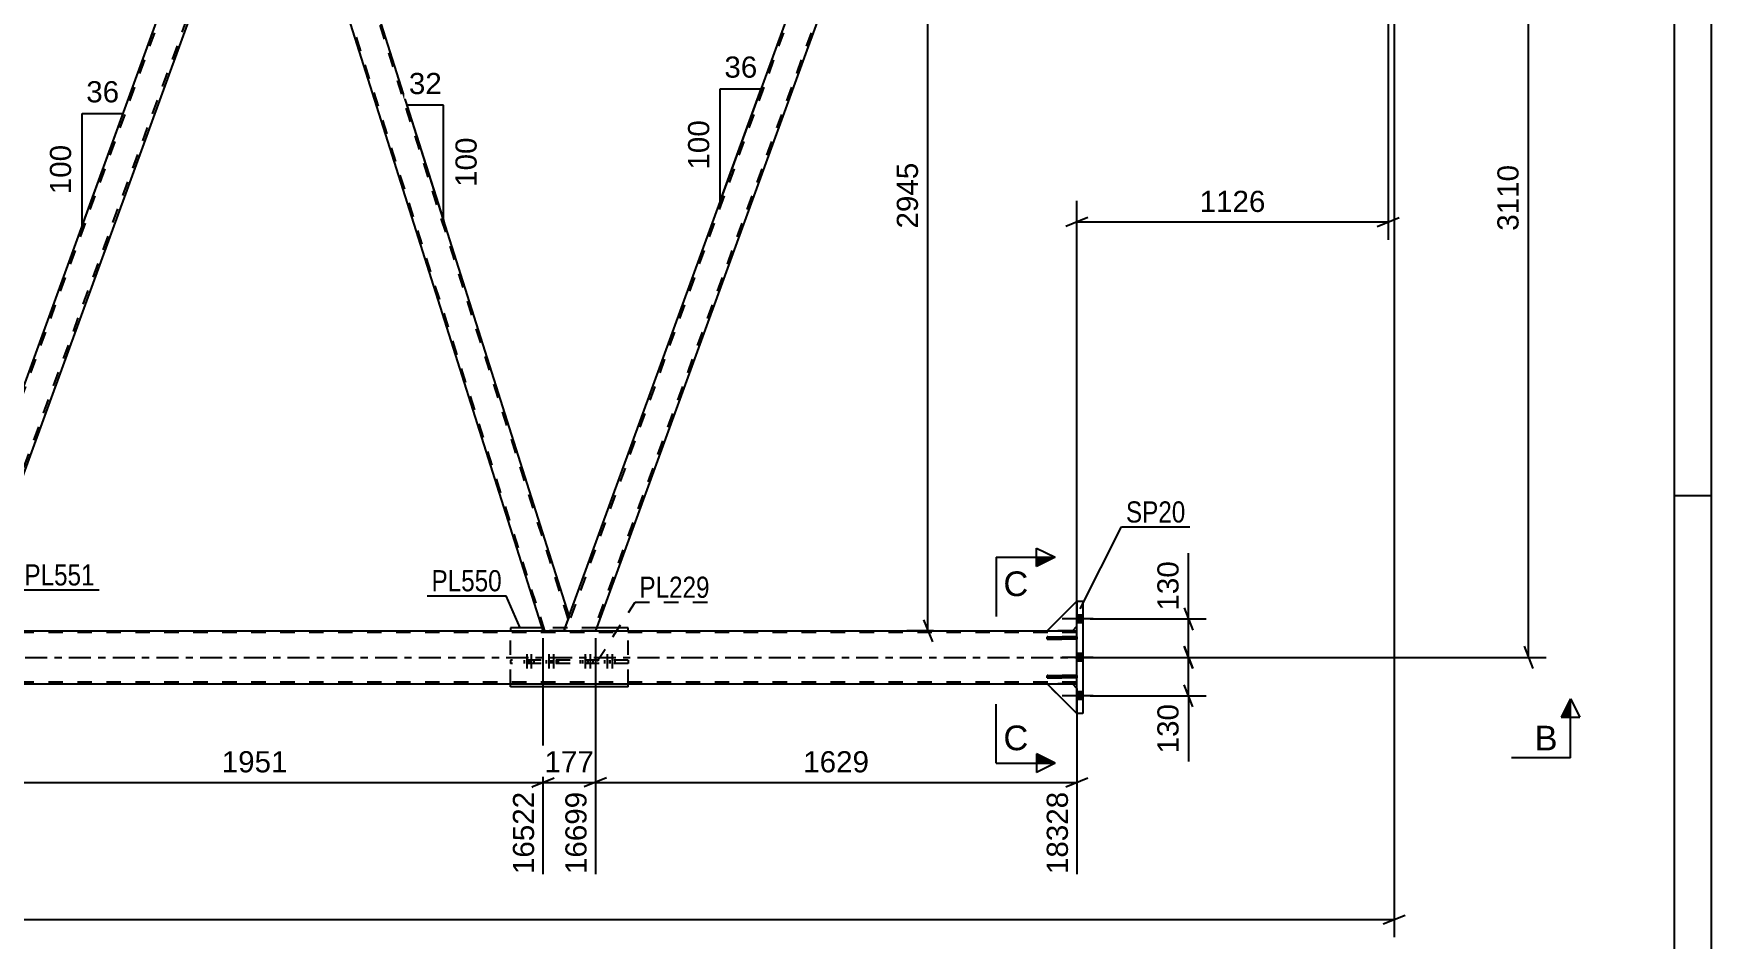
# Model space of a CAD drawing. Header units: millimetres. Extents: x -135 to 706, y -401 to 193.
# Drawn here: x 478.5 to 705.6, y -162.6 to -39.9 of the extents above; entities that cross this region are included whole.
import ezdxf

# ---------------------------------------------------------------- set-up
doc = ezdxf.new("R2010")
doc.units = ezdxf.units.MM
doc.linetypes.add('DXK_LINE_DOT2', pattern=[3.9198, 1.9599, -1.9599])
doc.linetypes.add('DXK_LINE_DOT3', pattern=[5.9187, 2.979, -0.9799, 0.9799, -0.9799])
doc.styles.add('Arial', font='arial.ttf', dxfattribs={"height": 0.2})
doc.styles.add('Arial Narrow', font='ARIALN.TTF', dxfattribs={"height": 0.2})

# ---------------------------------------------------------------- blocks, each defined once
blk = doc.blocks.new('Unknown-717262918-1115')
at = {"color": 5, "linetype": 'Continuous'}
for p, q in [((705.55, -400.51), (705.55, 193.49)), ((700.55, -395.51), (700.55, 188.49)), ((705.55, -102.51), (700.55, -102.51))]:
    blk.add_line(p, q, dxfattribs=at)
blk = doc.blocks.new('Bolt-717262918-3136 - 3120')
at = {"color": 1, "linetype": 'DXK_LINE_DOT2'}
for p, q in [((544.87, -124.76), (544.87, -125.24)), ((545.23, -123.96), (545.23, -126.96)), ((545.47, -124.76), (545.47, -125.24)), ((545.59, -124.76), (545.59, -125.24)), ((545.83, -123.96), (545.83, -126.96)), ((546.19, -124.76), (546.19, -125.24)), ((547.88, -124.76), (547.88, -125.24)), ((548.24, -123.96), (548.24, -126.96)), ((548.48, -124.76), (548.48, -125.24)), ((548.6, -124.76), (548.6, -125.24)), ((548.84, -123.96), (548.84, -126.96)), ((549.2, -124.76), (549.2, -125.24))]:
    blk.add_line(p, q, dxfattribs=at)
blk = doc.blocks.new('Part-717262918-3404 - 3120')
at = {"color": 2, "linetype": 'Continuous'}
for p, q in [((619.67, -131.99), (615.67, -127.99)), ((619.67, -128.59), (619.07, -127.99))]:
    blk.add_line(p, q, dxfattribs=at)
at = {"color": 7, "linetype": 'DXK_LINE_DOT2'}
for p, q in [((619.07, -127.99), (615.67, -127.99)), ((619.67, -131.99), (619.67, -128.59))]:
    blk.add_line(p, q, dxfattribs=at)
blk = doc.blocks.new('Part-717262918-3308 - 3120')
at = {"color": 7, "linetype": 'DXK_LINE_DOT2'}
for p, q in [((508.26, -3), (465.39, -120.79)), ((469.14, -120.79), (512.01, -3)), ((508.01, -3), (512.26, -3)), ((512.26, -3), (511.1, -6.21)), ((465.86, -118.8), (465.13, -120.79)), ((469.39, -120.79), (465.13, -120.79))]:
    blk.add_line(p, q, dxfattribs=at)
at = {"color": 2, "linetype": 'Continuous'}
for p, q in [((465.86, -118.8), (508.01, -3)), ((511.1, -6.21), (469.39, -120.79))]:
    blk.add_line(p, q, dxfattribs=at)
blk = doc.blocks.new('Part-717262918-3313 - 3120')
at = {"color": 7, "linetype": 'DXK_LINE_DOT2'}
for p, q in [((593.4, -3), (550.52, -120.79)), ((597.14, -3), (554.27, -120.79)), ((593.14, -3), (597.4, -3)), ((550.99, -118.79), (550.27, -120.79)), ((554.53, -120.79), (550.27, -120.79))]:
    blk.add_line(p, q, dxfattribs=at)
at = {"color": 2, "linetype": 'Continuous'}
for p, q in [((550.99, -118.79), (593.14, -3)), ((597.4, -3), (554.53, -120.79))]:
    blk.add_line(p, q, dxfattribs=at)
blk = doc.blocks.new('Part-717262918-3328 - 3120')
at = {"color": 2, "linetype": 'Continuous'}
for p, q in [((512.26, -3), (511.1, -6.21)), ((550.99, -118.79), (514.28, -3)), ((511.1, -6.21), (547.43, -120.79)), ((550.73, -119.53), (550.27, -120.79)), ((550.99, -118.79), (550.73, -119.53))]:
    blk.add_line(p, q, dxfattribs=at)
at = {"color": 7, "linetype": 'DXK_LINE_DOT2'}
for p, q in [((514.28, -3), (512.26, -3)), ((550.86, -119.16), (514.02, -3)), ((547.68, -120.79), (511.23, -5.84)), ((550.97, -118.85), (550.73, -119.53)), ((550.27, -120.79), (547.43, -120.79))]:
    blk.add_line(p, q, dxfattribs=at)
blk = doc.blocks.new('Part-717262918-3406 - 3120')
at = {"color": 2, "linetype": 'Continuous'}
for p, q in [((619.67, -116.79), (615.67, -120.79)), ((619.67, -120.19), (619.07, -120.79))]:
    blk.add_line(p, q, dxfattribs=at)
at = {"color": 7, "linetype": 'DXK_LINE_DOT2'}
for p, q in [((619.67, -116.79), (619.67, -120.19)), ((619.07, -120.79), (615.67, -120.79))]:
    blk.add_line(p, q, dxfattribs=at)
blk = doc.blocks.new('Part-717262918-3407 - 3120')
at = {"color": 7, "linetype": 'DXK_LINE_DOT2'}
for p, q in [((619.67, -126.83), (615.67, -126.83)), ((615.67, -126.83), (615.67, -127.15)), ((619.07, -127.15), (619.07, -126.83)), ((619.67, -127.15), (619.67, -126.83)), ((615.67, -127.15), (619.67, -127.15))]:
    blk.add_line(p, q, dxfattribs=at)
blk = doc.blocks.new('Part-717262918-3408 - 3120')
at = {"color": 7, "linetype": 'DXK_LINE_DOT2'}
for p, q in [((619.67, -121.63), (615.67, -121.63)), ((615.67, -121.63), (615.67, -121.95)), ((615.67, -121.95), (619.67, -121.95)), ((619.07, -121.95), (619.07, -121.63)), ((619.67, -121.95), (619.67, -121.63))]:
    blk.add_line(p, q, dxfattribs=at)
blk = doc.blocks.new('Part-717262918-3410 - 3120')
at = {"color": 7, "linetype": 'DXK_LINE_DOT2'}
for p, q in [((619.67, -116.79), (615.67, -120.79)), ((619.67, -120.19), (619.67, -116.79)), ((619.07, -120.79), (619.67, -120.19)), ((615.67, -120.79), (619.07, -120.79))]:
    blk.add_line(p, q, dxfattribs=at)
blk = doc.blocks.new('Part-717262918-3411 - 3120')
at = {"color": 2, "linetype": 'Continuous'}
for p, q in [((615.67, -126.83), (619.67, -126.83)), ((615.67, -127.15), (615.67, -126.83)), ((619.67, -126.83), (619.67, -127.15)), ((619.67, -127.15), (615.67, -127.15))]:
    blk.add_line(p, q, dxfattribs=at)
at = {"color": 7, "linetype": 'DXK_LINE_DOT2'}
blk.add_line((619.07, -127.15), (619.07, -126.83), dxfattribs=at)
blk = doc.blocks.new('Part-717262918-3412 - 3120')
at = {"color": 2, "linetype": 'Continuous'}
for p, q in [((615.67, -121.63), (619.67, -121.63)), ((615.67, -121.95), (615.67, -121.63)), ((619.67, -121.95), (615.67, -121.95)), ((619.67, -121.63), (619.67, -121.95))]:
    blk.add_line(p, q, dxfattribs=at)
at = {"color": 7, "linetype": 'DXK_LINE_DOT2'}
blk.add_line((619.07, -121.95), (619.07, -121.63), dxfattribs=at)
blk = doc.blocks.new('Part-717262918-3471 - 3120')
at = {"color": 2, "linetype": 'Continuous'}
for p, q in [((619.67, -131.99), (619.67, -116.79)), ((619.67, -116.79), (620.47, -116.79)), ((620.47, -116.79), (620.47, -131.99)), ((620.47, -131.99), (619.67, -131.99))]:
    blk.add_line(p, q, dxfattribs=at)
blk = doc.blocks.new('Part-717262918-3472 - 3120')
at = {"color": 7, "linetype": 'DXK_LINE_DOT2'}
for p, q in [((615.67, -127.99), (619.07, -127.99)), ((619.67, -131.99), (615.67, -127.99)), ((619.07, -127.99), (619.67, -128.59)), ((619.67, -128.59), (619.67, -131.99))]:
    blk.add_line(p, q, dxfattribs=at)
blk = doc.blocks.new('Bolt-717262918-3559 - 3120')
at = {"color": 1, "linetype": 'DXK_LINE_DOT2'}
for p, q in [((552.8, -124.76), (552.8, -125.24)), ((553.16, -123.96), (553.16, -126.96)), ((553.45, -124.76), (553.45, -125.24)), ((553.52, -124.76), (553.52, -125.24)), ((553.81, -123.96), (553.81, -126.96)), ((554.17, -124.76), (554.17, -125.24)), ((555.78, -124.76), (555.78, -125.24)), ((556.14, -123.96), (556.14, -126.96)), ((556.43, -124.76), (556.43, -125.24)), ((556.5, -124.76), (556.5, -125.24)), ((556.79, -123.96), (556.79, -126.96)), ((557.15, -124.76), (557.15, -125.24))]:
    blk.add_line(p, q, dxfattribs=at)
blk = doc.blocks.new('Part-717262918-3565 - 3120')
at = {"color": 2, "linetype": 'Continuous'}
for p, q in [((547.31, -120.4), (543.06, -120.4)), ((543.06, -120.4), (543.06, -120.79)), ((558.97, -120.4), (554.67, -120.4)), ((558.97, -120.79), (558.97, -120.4)), ((543.06, -128.4), (543.06, -127.99)), ((558.97, -128.4), (543.06, -128.4)), ((558.97, -128.4), (558.97, -127.99))]:
    blk.add_line(p, q, dxfattribs=at)
at = {"color": 7, "linetype": 'DXK_LINE_DOT2'}
for p, q in [((543.06, -127.99), (543.06, -120.79)), ((554.67, -120.4), (547.31, -120.4)), ((558.97, -127.99), (558.97, -120.79))]:
    blk.add_line(p, q, dxfattribs=at)
blk = doc.blocks.new('Part-717262918-3570 - 3120')
at = {"color": 7, "linetype": 'DXK_LINE_DOT2'}
for p, q in [((558.97, -124.76), (543.06, -124.76)), ((543.06, -124.76), (543.06, -125.24)), ((549.47, -124.76), (549.47, -125.24)), ((552.52, -125.24), (552.52, -124.76)), ((558.97, -124.76), (558.97, -125.24)), ((558.97, -125.24), (543.06, -125.24))]:
    blk.add_line(p, q, dxfattribs=at)
blk = doc.blocks.new('Bolt-717262918-3613 - 3120')
at = {"linetype": 'Continuous'}
for points in [[(620.47, -119.71), (620.47, -118.67), (619.67, -118.67), (619.67, -119.71)], [(620.47, -119.71), (620.47, -118.67), (619.67, -118.67), (619.67, -119.71)], [(620.47, -119.71), (620.47, -118.67), (619.67, -118.67), (619.67, -119.71)], [(620.47, -124.91), (620.47, -123.87), (619.67, -123.87), (619.67, -124.91)], [(620.47, -124.91), (620.47, -123.87), (619.67, -123.87), (619.67, -124.91)], [(620.47, -130.11), (620.47, -129.07), (619.67, -129.07), (619.67, -130.11)], [(620.47, -130.11), (620.47, -129.07), (619.67, -129.07), (619.67, -130.11)], [(620.47, -130.11), (620.47, -129.07), (619.67, -129.07), (619.67, -130.11)]]:
    blk.add_hatch(color=1, dxfattribs=at).paths.add_polyline_path(points)
at = {"color": 1, "linetype": 'Continuous'}
for p, q in [((621.87, -119.19), (617.67, -119.19)), ((621.87, -119.19), (617.67, -119.19)), ((621.87, -119.19), (617.67, -119.19)), ((620.47, -118.67), (619.67, -118.67)), ((620.47, -118.67), (619.67, -118.67)), ((620.47, -118.67), (619.67, -118.67)), ((620.47, -119.71), (619.67, -119.71)), ((620.47, -119.71), (619.67, -119.71)), ((620.47, -119.71), (619.67, -119.71)), ((621.87, -124.39), (617.67, -124.39)), ((621.87, -124.39), (617.67, -124.39)), ((620.47, -123.87), (619.67, -123.87)), ((620.47, -123.87), (619.67, -123.87)), ((620.47, -124.91), (619.67, -124.91)), ((620.47, -124.91), (619.67, -124.91)), ((620.47, -129.07), (619.67, -129.07)), ((620.47, -129.07), (619.67, -129.07)), ((620.47, -129.07), (619.67, -129.07)), ((621.87, -129.59), (617.67, -129.59)), ((621.87, -129.59), (617.67, -129.59)), ((621.87, -129.59), (617.67, -129.59)), ((620.47, -130.11), (619.67, -130.11)), ((620.47, -130.11), (619.67, -130.11)), ((620.47, -130.11), (619.67, -130.11))]:
    blk.add_line(p, q, dxfattribs=at)
blk = doc.blocks.new('Part-717262918-3742 - 3120')
at = {"color": 2, "linetype": 'Continuous'}
for p, q in [((-61.23, -120.79), (619.67, -120.79)), ((-61.23, -127.99), (619.67, -127.99))]:
    blk.add_line(p, q, dxfattribs=at)
at = {"color": 7, "linetype": 'DXK_LINE_DOT2'}
for p, q in [((619.67, -121.03), (-61.23, -121.03)), ((619.67, -127.99), (619.67, -120.79)), ((619.67, -127.75), (-61.23, -127.75))]:
    blk.add_line(p, q, dxfattribs=at)
at = {"color": 7, "linetype": 'DXK_LINE_DOT3'}
blk.add_line((-61.23, -124.39), (629.67, -124.39), dxfattribs=at)
blk = doc.blocks.new('StraightDimension-717262918-4213 - 3120')
at = {"color": 7, "linetype": 'Continuous'}
for p, q in [((469.39, -121.79), (469.39, -153.73)), ((547.43, -121.79), (547.43, -153.73)), ((470.89, -140.71), (467.89, -141.91)), ((545.93, -141.91), (548.93, -140.71)), ((469.39, -141.31), (547.43, -141.31))]:
    blk.add_line(p, q, dxfattribs=at)
at = {"color": 0}
blk.add_wipeout([(513.46, -140.56), (513.46, -136.36), (503.36, -136.36), (503.36, -140.56)], dxfattribs=at)
at = {"color": 0, "linetype": 'Continuous'}
blk.add_wipeout([(546.83, -142.01), (542.63, -142.01), (542.63, -154.33), (546.83, -154.33)], dxfattribs=at)
at = {"color": 3, "style": 'Arial'}
blk.add_text('1951', height=2.865, dxfattribs=at).set_placement((503.96, -139.96))
at = {"color": 3, "linetype": 'Continuous', "style": 'Arial'}
blk.add_text('16522', height=2.865, rotation=90.0002, dxfattribs=at).set_placement((546.23, -153.73))
blk = doc.blocks.new('StraightDimension-717262918-9407 - 3120')
at = {"color": 7, "linetype": 'Continuous'}
for p, q in [((600.13, -4.5), (598.93, -1.5)), ((606.5, -3), (596.68, -3)), ((599.53, -120.79), (599.53, -3)), ((598.93, -119.29), (600.13, -122.29)), ((600.29, -120.79), (596.68, -120.79))]:
    blk.add_line(p, q, dxfattribs=at)
at = {"color": 0}
blk.add_wipeout([(598.78, -56.85), (594.58, -56.85), (594.58, -66.94), (598.78, -66.94)], dxfattribs=at)
at = {"color": 3, "style": 'Arial'}
blk.add_text('2945', height=2.865, rotation=90.0002, dxfattribs=at).set_placement((598.18, -66.34))
blk = doc.blocks.new('StraightDimension-717262918-4424 - 3120')
at = {"color": 7, "linetype": 'Continuous'}
for p, q in [((661.81, -4), (661.81, -67.85)), ((619.67, -119.79), (619.67, -62.6)), ((621.17, -64.85), (618.17, -66.05)), ((619.67, -65.45), (661.81, -65.45)), ((660.31, -66.05), (663.31, -64.85))]:
    blk.add_line(p, q, dxfattribs=at)
at = {"color": 0}
blk.add_wipeout([(645.79, -64.7), (645.79, -60.5), (635.69, -60.5), (635.69, -64.7)], dxfattribs=at)
at = {"color": 3, "style": 'Arial'}
blk.add_text('1126', height=2.865, dxfattribs=at).set_placement((636.29, -64.1))
blk = doc.blocks.new('StraightDimension-717262918-4237 - 3120')
at = {"color": 7, "linetype": 'Continuous'}
for p, q in [((547.43, -121.79), (547.43, -153.73)), ((554.53, -121.79), (554.53, -153.73)), ((545.93, -141.91), (548.93, -140.71)), ((556.03, -140.71), (553.03, -141.91)), ((547.43, -141.31), (554.53, -141.31))]:
    blk.add_line(p, q, dxfattribs=at)
at = {"color": 0}
blk.add_wipeout([(554.91, -140.56), (554.91, -136.36), (547.04, -136.36), (547.04, -140.56)], dxfattribs=at)
at = {"color": 0, "linetype": 'Continuous'}
blk.add_wipeout([(553.93, -142.01), (549.73, -142.01), (549.73, -154.33), (553.93, -154.33)], dxfattribs=at)
at = {"color": 3, "style": 'Arial'}
blk.add_text('177', height=2.865, dxfattribs=at).set_placement((547.64, -139.96))
at = {"color": 3, "linetype": 'Continuous', "style": 'Arial'}
blk.add_text('16699', height=2.865, rotation=90.0002, dxfattribs=at).set_placement((553.33, -153.73))
blk = doc.blocks.new('StraightDimension-717262918-4478 - 3120')
at = {"color": 7, "linetype": 'Continuous'}
for p, q in [((634.19, -117.69), (635.39, -120.69)), ((621.47, -119.19), (637.19, -119.19)), ((634.79, -124.39), (634.79, -119.19)), ((621.47, -124.39), (637.19, -124.39)), ((635.39, -125.89), (634.19, -122.89))]:
    blk.add_line(p, q, dxfattribs=at)
at = {"color": 0}
blk.add_wipeout([(634.04, -110.79), (629.84, -110.79), (629.84, -118.66), (634.04, -118.66)], dxfattribs=at)
at = {"color": 7, "linetype": 'Continuous'}
blk.add_line((634.79, -119.19), (634.79, -110.27), dxfattribs=at)
blk.add_line((634.79, -119.19), (634.79, -110.27), dxfattribs=at)
at = {"color": 3, "style": 'Arial'}
blk.add_text('130', height=2.865, rotation=90.0002, dxfattribs=at).set_placement((633.44, -118.06))
blk = doc.blocks.new('StraightDimension-717262918-4381 - 3120')
at = {"color": 7, "linetype": 'Continuous'}
for p, q in [((554.53, -121.79), (554.53, -153.73)), ((619.67, -128.99), (619.67, -153.73)), ((556.03, -140.71), (553.03, -141.91)), ((618.17, -141.91), (621.17, -140.71)), ((554.53, -141.31), (619.67, -141.31))]:
    blk.add_line(p, q, dxfattribs=at)
at = {"color": 0}
blk.add_wipeout([(592.15, -140.56), (592.15, -136.36), (582.05, -136.36), (582.05, -140.56)], dxfattribs=at)
at = {"color": 0, "linetype": 'Continuous'}
blk.add_wipeout([(619.07, -142.01), (614.87, -142.01), (614.87, -154.33), (619.07, -154.33)], dxfattribs=at)
at = {"color": 3, "style": 'Arial'}
blk.add_text('1629', height=2.865, dxfattribs=at).set_placement((582.65, -139.96))
at = {"color": 3, "linetype": 'Continuous', "style": 'Arial'}
blk.add_text('18328', height=2.865, rotation=90.0002, dxfattribs=at).set_placement((618.47, -153.73))
blk = doc.blocks.new('StraightDimension-717262918-4470 - 3120')
at = {"color": 7, "linetype": 'Continuous'}
for p, q in [((621.47, -124.39), (637.19, -124.39)), ((634.19, -122.89), (635.39, -125.89)), ((634.79, -129.59), (634.79, -124.39)), ((635.39, -131.09), (634.19, -128.09)), ((621.47, -129.59), (637.19, -129.59))]:
    blk.add_line(p, q, dxfattribs=at)
at = {"color": 0}
blk.add_wipeout([(634.04, -130.11), (629.84, -130.11), (629.84, -137.99), (634.04, -137.99)], dxfattribs=at)
at = {"color": 7, "linetype": 'Continuous'}
blk.add_line((634.79, -129.59), (634.79, -138.51), dxfattribs=at)
blk.add_line((634.79, -129.59), (634.79, -138.51), dxfattribs=at)
at = {"color": 3, "style": 'Arial'}
blk.add_text('130', height=2.865, rotation=90.0002, dxfattribs=at).set_placement((633.44, -137.39))
blk = doc.blocks.new('StraightDimension-717262918-4529 - 3120')
at = {"color": 7, "linetype": 'Continuous'}
for p, q in [((663.61, 0), (683.2, 0)), ((681.4, -1.5), (680.2, 1.5)), ((680.8, -124.39), (680.8, 0)), ((621.47, -124.39), (683.2, -124.39)), ((680.2, -122.89), (681.4, -125.89))]:
    blk.add_line(p, q, dxfattribs=at)
at = {"color": 0}
blk.add_wipeout([(680.05, -57.15), (675.85, -57.15), (675.85, -67.24), (680.05, -67.24)], dxfattribs=at)
at = {"color": 3, "style": 'Arial'}
blk.add_text('3110', height=2.865, rotation=90.0002, dxfattribs=at).set_placement((679.45, -66.64))
blk = doc.blocks.new('StraightDimension-717262918-5216 - 3120')
at = {"color": 7, "linetype": 'Continuous'}
for p, q in [((662.61, -8.6), (662.61, -162.28)), ((-74.13, -159.88), (662.61, -159.88)), ((661.11, -160.48), (664.11, -159.28))]:
    blk.add_line(p, q, dxfattribs=at)
blk = doc.blocks.new('AngleDimension-717262918-9852 - 3120')
at = {"color": 7, "linetype": 'Continuous'}
for p, q in [((485.08, -50.76), (490.62, -50.76)), ((485.08, -65.98), (490.62, -50.76)), ((485.08, -65.98), (485.08, -50.76)), ((485.48, -64.88), (490.62, -50.76))]:
    blk.add_line(p, q, dxfattribs=at)
at = {"color": 0}
for points in [[(490.68, -49.86), (490.68, -45.66), (485.03, -45.66), (485.03, -49.86)], [(484.18, -54.43), (479.98, -54.43), (479.98, -62.3), (484.18, -62.3)]]:
    blk.add_wipeout(points, dxfattribs=at)
at = {"color": 3, "style": 'Arial'}
blk.add_text('36', height=2.865, dxfattribs=at).set_placement((485.63, -49.26))
blk.add_text('100', height=2.865, rotation=90.0002, dxfattribs=at).set_placement((483.58, -61.7))
blk = doc.blocks.new('AngleDimension-717262918-9867 - 3120')
at = {"color": 7, "linetype": 'Continuous'}
for p, q in [((533.96, -49.64), (529.07, -49.64)), ((533.96, -65.08), (529.07, -49.64)), ((533.96, -65.08), (533.96, -49.64)), ((534.17, -65.73), (533.96, -65.08))]:
    blk.add_line(p, q, dxfattribs=at)
at = {"color": 0}
for points in [[(534.34, -48.74), (534.34, -44.54), (528.69, -44.54), (528.69, -48.74)], [(539.06, -53.43), (534.86, -53.43), (534.86, -61.3), (539.06, -61.3)]]:
    blk.add_wipeout(points, dxfattribs=at)
at = {"color": 3, "style": 'Arial'}
blk.add_text('32', height=2.865, dxfattribs=at).set_placement((529.29, -48.14))
blk.add_text('100', height=2.865, rotation=90.0002, dxfattribs=at).set_placement((538.46, -60.7))
blk = doc.blocks.new('AngleDimension-717262918-9882 - 3120')
at = {"color": 7, "linetype": 'Continuous'}
for p, q in [((571.43, -47.42), (576.97, -47.42)), ((571.43, -62.64), (576.97, -47.42)), ((571.43, -62.64), (571.43, -47.42)), ((572.41, -59.96), (576.97, -47.42))]:
    blk.add_line(p, q, dxfattribs=at)
at = {"color": 0}
for points in [[(577.03, -46.52), (577.03, -42.32), (571.38, -42.32), (571.38, -46.52)], [(570.53, -51.09), (566.33, -51.09), (566.33, -58.96), (570.53, -58.96)]]:
    blk.add_wipeout(points, dxfattribs=at)
at = {"color": 3, "style": 'Arial'}
blk.add_text('36', height=2.865, dxfattribs=at).set_placement((571.98, -45.92))
blk.add_text('100', height=2.865, rotation=90.0002, dxfattribs=at).set_placement((569.93, -58.36))
blk = doc.blocks.new('Mark-717262918-3561 - 3120')
at = {"color": 0}
blk.add_wipeout([(541.86, -115.45), (541.86, -112.45), (532.36, -112.45), (532.36, -115.45)], dxfattribs=at)
blk.add_wipeout([(541.86, -115.45), (541.86, -112.45), (532.36, -112.45), (532.36, -115.45)], dxfattribs=at)
at = {"color": 30, "linetype": 'Continuous'}
for p in [(531.76, -116.05), (544.37, -120.4)]:
    blk.add_line(p, (542.46, -116.05), dxfattribs=at)
at = {"color": 3, "style": 'Arial Narrow'}
blk.add_text('PL550', height=2.863, dxfattribs=at).set_placement((532.36, -115.45))
blk = doc.blocks.new('Mark-717262918-3467 - 3120')
at = {"color": 0}
blk.add_wipeout([(634.37, -106.14), (634.37, -103.14), (626.33, -103.14), (626.33, -106.14)], dxfattribs=at)
blk.add_wipeout([(634.37, -106.14), (634.37, -103.14), (626.33, -103.14), (626.33, -106.14)], dxfattribs=at)
at = {"color": 30, "linetype": 'Continuous'}
for p, q in [((620.12, -117.84), (625.73, -106.74)), ((625.73, -106.74), (634.97, -106.74))]:
    blk.add_line(p, q, dxfattribs=at)
at = {"color": 3, "style": 'Arial Narrow'}
blk.add_text('SP20', height=2.863, dxfattribs=at).set_placement((626.33, -106.14))
blk = doc.blocks.new('Mark-717262918-3519 - 3120')
at = {"color": 0}
blk.add_wipeout([(486.77, -114.66), (486.77, -111.66), (477.27, -111.66), (477.27, -114.66)], dxfattribs=at)
blk.add_wipeout([(486.77, -114.66), (486.77, -111.66), (477.27, -111.66), (477.27, -114.66)], dxfattribs=at)
at = {"color": 30, "linetype": 'Continuous'}
for p, q in [((472.05, -120.7), (476.67, -115.26)), ((476.67, -115.26), (487.37, -115.26))]:
    blk.add_line(p, q, dxfattribs=at)
at = {"color": 3, "style": 'Arial Narrow'}
blk.add_text('PL551', height=2.863, dxfattribs=at).set_placement((477.27, -114.66))
blk = doc.blocks.new('Mark-717262918-3566 - 3120')
at = {"color": 0}
blk.add_wipeout([(569.99, -116.33), (569.99, -113.33), (560.49, -113.33), (560.49, -116.33)], dxfattribs=at)
blk.add_wipeout([(569.99, -116.33), (569.99, -113.33), (560.49, -113.33), (560.49, -116.33)], dxfattribs=at)
at = {"color": 30, "linetype": 'DXK_LINE_DOT2'}
for p, q in [((554.78, -124.92), (559.89, -116.93)), ((559.89, -116.93), (570.59, -116.93))]:
    blk.add_line(p, q, dxfattribs=at)
at = {"color": 3, "style": 'Arial Narrow'}
blk.add_text('PL229', height=2.863, dxfattribs=at).set_placement((560.49, -116.33))
blk = doc.blocks.new('SectionMark-717262918-5282 - 3120')
at = {"color": 6, "linetype": 'Continuous'}
for p, q in [((608.74, -110.85), (616.74, -110.85)), ((614.24, -109.6), (616.74, -110.85)), ((608.74, -138.71), (616.74, -138.71)), ((616.74, -138.71), (614.24, -139.96))]:
    blk.add_line(p, q, dxfattribs=at)
at = {"color": 0, "linetype": 'Continuous'}
for points in [[(613.11, -116.1), (613.11, -112.6), (609.74, -112.6), (609.74, -116.1)], [(613.11, -136.96), (613.11, -133.46), (609.74, -133.46), (609.74, -136.96)]]:
    blk.add_wipeout(points, dxfattribs=at)
at = {"linetype": 'Continuous'}
for points in [[(614.24, -112.1), (614.24, -110.85), (616.74, -110.85)], [(614.24, -138.71), (614.24, -137.46), (616.74, -138.71)]]:
    blk.add_hatch(color=6, dxfattribs=at).paths.add_polyline_path(points)
at = {"color": 6, "linetype": 'Continuous'}
for p, q in [((608.74, -110.85), (608.74, -118.85)), ((614.24, -112.1), (614.24, -109.6)), ((616.74, -110.85), (614.24, -112.1)), ((608.74, -138.71), (608.74, -130.71)), ((616.74, -138.71), (614.24, -137.46)), ((614.24, -137.46), (614.24, -139.96))]:
    blk.add_line(p, q, dxfattribs=at)
at = {"color": 3, "linetype": 'Continuous', "style": 'Arial'}
for p in [(609.74, -116.1), (609.74, -136.96)]:
    blk.add_text('C', height=3.34, dxfattribs=at).set_placement(p)
blk = doc.blocks.new('SectionMark-717262918-5288 - 3120')
at = {"color": 6, "linetype": 'Continuous'}
for p, q in [((686.48, -137.99), (686.48, -129.99)), ((686.48, -129.99), (687.73, -132.49))]:
    blk.add_line(p, q, dxfattribs=at)
at = {"color": 0, "linetype": 'Continuous'}
blk.add_wipeout([(684.73, -136.99), (684.73, -133.49), (681.62, -133.49), (681.62, -136.99)], dxfattribs=at)
at = {"linetype": 'Continuous'}
blk.add_hatch(color=6, dxfattribs=at).paths.add_polyline_path([(686.48, -132.49), (685.23, -132.49), (686.48, -129.99)])
at = {"color": 6, "linetype": 'Continuous'}
for p, q in [((686.48, -129.99), (685.23, -132.49)), ((685.23, -132.49), (687.73, -132.49)), ((686.48, -137.99), (678.48, -137.99))]:
    blk.add_line(p, q, dxfattribs=at)
at = {"color": 3, "linetype": 'Continuous', "style": 'Arial'}
blk.add_text('B', height=3.34, dxfattribs=at).set_placement((681.62, -136.99))

msp = doc.modelspace()

# ---------------------------------------------------------------- block references
for name in ['Unknown-717262918-1115', 'Part-717262918-3308 - 3120', 'Part-717262918-3328 - 3120', 'Part-717262918-3313 - 3120', 'Part-717262918-3406 - 3120', 'Part-717262918-3410 - 3120', 'Part-717262918-3471 - 3120', 'Bolt-717262918-3613 - 3120', 'Part-717262918-3742 - 3120', 'Part-717262918-3565 - 3120', 'Part-717262918-3408 - 3120', 'Part-717262918-3412 - 3120', 'Part-717262918-3570 - 3120', 'Bolt-717262918-3136 - 3120', 'Bolt-717262918-3559 - 3120', 'Part-717262918-3407 - 3120', 'Part-717262918-3411 - 3120', 'Part-717262918-3404 - 3120', 'Part-717262918-3472 - 3120']:
    msp.add_blockref(name, (0, 0))

# ---------------------------------------------------------------- next in the draw order: block references
for name in ['StraightDimension-717262918-9407 - 3120', 'StraightDimension-717262918-4424 - 3120', 'StraightDimension-717262918-4213 - 3120']:
    msp.add_blockref(name, (0, 0))

# ---------------------------------------------------------------- next in the draw order: block references
for name in ['StraightDimension-717262918-4478 - 3120', 'StraightDimension-717262918-4237 - 3120']:
    msp.add_blockref(name, (0, 0))

# ---------------------------------------------------------------- next in the draw order: block references
msp.add_blockref('StraightDimension-717262918-4381 - 3120', (0, 0))

# ---------------------------------------------------------------- next in the draw order: block references
msp.add_blockref('StraightDimension-717262918-4470 - 3120', (0, 0))

# ---------------------------------------------------------------- next in the draw order: block references
msp.add_blockref('StraightDimension-717262918-4529 - 3120', (0, 0))

# ---------------------------------------------------------------- next in the draw order: block references
msp.add_blockref('StraightDimension-717262918-5216 - 3120', (0, 0))

# ---------------------------------------------------------------- next in the draw order: block references
for name in ['AngleDimension-717262918-9882 - 3120', 'AngleDimension-717262918-9867 - 3120', 'AngleDimension-717262918-9852 - 3120', 'Mark-717262918-3467 - 3120', 'SectionMark-717262918-5282 - 3120', 'Mark-717262918-3519 - 3120', 'Mark-717262918-3561 - 3120', 'Mark-717262918-3566 - 3120']:
    msp.add_blockref(name, (0, 0))

# ---------------------------------------------------------------- next in the draw order: block references
msp.add_blockref('SectionMark-717262918-5288 - 3120', (0, 0))

doc.saveas('drawing.dxf')
